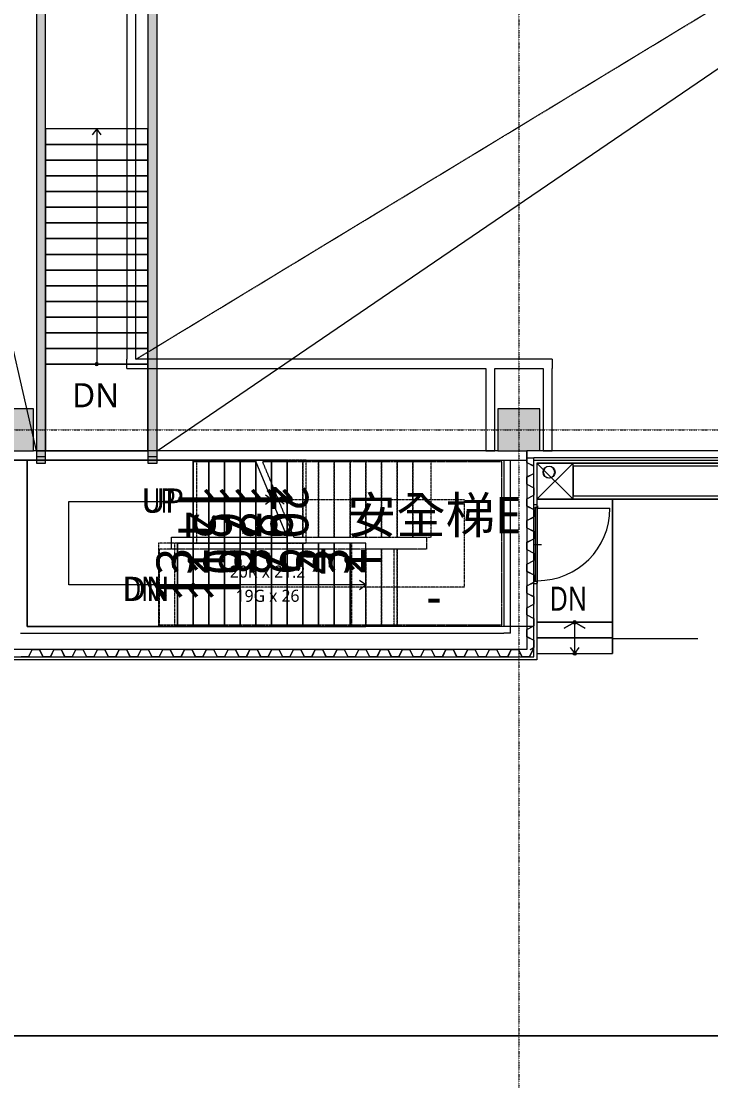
# Model space of a CAD drawing. Extents: x -76427 to 292734, y -42117 to 131250.
# Drawn here: x 176548 to 187982, y -10791 to 6775 of the extents above; entities that cross this region are included whole.
import ezdxf
from ezdxf.enums import TextEntityAlignment as Align

# ---------------------------------------------------------------- set-up
doc = ezdxf.new("R2010")
doc.units = 0
doc.header["$LTSCALE"] = 10
for name, pattern in [('H12PL1$0$CENTERK4', [0.3582, 0.3333, -0.0083, 0.0083, -0.0083]), ('H12PL1$0$HIDDEN', [0.4, 0.3, -0.1]), ('H12PL1$0$JJP_三點線', [0.9, 0.3, -0.15, 0, -0.15, 0, -0.15, 0, -0.15]), ('H12PL1$0$JJP_虛線(退縮線、投影線、地下室範圍、非屬本工程、圖面分區)', [0.45, 0.3, -0.15]), ('H12PL1$0$虛線', [0.846667, 0.423333, -0.423333]), ('XFM7P10ICA$0$H12PL1$0$JJP_三點線', [0.9, 0.3, -0.15, 0, -0.15, 0, -0.15, 0, -0.15]), ('XFM7P10ICA$0$H12PL1$0$JJP_虛線(退縮線、投影線、地下室範圍、非屬本工程、圖面分區)', [0.45, 0.3, -0.15])]:
    doc.linetypes.add(name, pattern=pattern)
for name, color, linetype in [('H12PL1$0$A-OBJE-2D', 252, 'Continuous'), ('H12PL1$0$A-OBJE-MEP', 252, 'Continuous'), ('H12PL1$0$A-STRS', 252, 'Continuous'), ('H12PL1$0$A-TEXT', 252, 'Continuous'), ('H12PL1$0$A-WALL-EX', 252, 'Continuous'), ('H12PL1$0$A-WALL-IN', 252, 'Continuous'), ('H12PL1$0$A-ZONE', 252, 'Continuous'), ('H12PL1$0$L10_14_DRAN', 252, 'Continuous'), ('H12PL1$0$L10_14_KABE1', 252, 'Continuous'), ('H12PL1$0$L10_14_KAIDAN', 252, 'Continuous'), ('H12PL1$0$L10_14_SIAGE1', 252, 'Continuous'), ('H12PL1$0$L10_14_SIKICHI', 252, 'Continuous'), ('H12PL1$0$L10_14_SITE', 252, 'Continuous'), ('H12PL1$0$L10_14_SUGATA3', 252, 'Continuous'), ('H12PL1$0$L10_14_TATEGU1', 252, 'Continuous'), ('H12PL1$0$L10_14_TATEGU3', 252, 'Continuous'), ('H12PL1$0$S-COL', 252, 'Continuous'), ('H12PL1$0$S-GRID', 252, 'Continuous'), ('H12PL1$0$S-SLAB-SHOW', 252, 'Continuous'), ('XFM7P10ICA$0$H12PL1$0$A-OBJE-2D', 252, 'Continuous'), ('XFM7P10ICA$0$H12PL1$0$A-OBJE-MEP', 252, 'Continuous'), ('XFM7P10ICA$0$H12PL1$0$A-STRS', 252, 'Continuous'), ('XFM7P10ICA$0$H12PL1$0$A-WALL-EX', 252, 'Continuous'), ('XFM7P10ICA$0$H12PL1$0$A-WALL-IN', 252, 'Continuous'), ('XFM7P10ICA$0$H12PL1$0$Hattch', 252, 'Continuous'), ('XFM7P10ICA$0$H12PL1$0$L-ROAD', 252, 'Continuous'), ('XFM7P10ICA$0$H12PL1$0$S-COL', 252, 'Continuous'), ('XFM7P10ICA$0$H12PL1$0$S-GRID', 252, 'Continuous'), ('XFM7P10ICA$0$H12PL1$0$S-SLAB-SHOW', 252, 'Continuous'), ('XFM7P10ICA$0$H12PL1$0$S-WALL', 252, 'Continuous')]:
    doc.layers.add(name, color=color, linetype=linetype)
doc.styles.add('H12PL1$0$Standard', font='', dxfattribs={"width": 0.8})
doc.styles.add('XFM7P10ICA$0$H12PL1$0$Standard', font='isocp.shx', dxfattribs={"bigfont": 'chineset.shx'})
doc.styles.get('H12PL1$0$Standard').set_extended_font_data('Microsoft JhengHei')

# ---------------------------------------------------------------- blocks, each defined once
blk = doc.blocks.new('XFM7P10ICA$0$H12PL1')
at = {"layer": 'XFM7P10ICA$0$H12PL1$0$Hattch', "linetype": 'Continuous', "lineweight": 0}
for points in [[(176800, 15400), (176800, -440), (176950, -440), (176950, 15400)], [(178650, 15400), (178650, -440), (178800, -440), (178800, 15400)], [(176050, 350), (176050, -350), (176150, -350), (176270, -350), (176750, -350), (176750, 350)], [(184450, -350), (184930, -350), (185050, -350), (185150, -350), (185150, 350), (184450, 350)], [(176800, -550), (176950, -550), (176950, -330), (176800, -330)], [(178650, -550), (178800, -550), (178800, -330), (178650, -330)]]:
    blk.add_hatch(color=256, dxfattribs=at).paths.add_polyline_path(points)
at = {"layer": 'XFM7P10ICA$0$H12PL1$0$A-OBJE-2D', "lineweight": 0}
for p, q in [((176800, -350), (173200, 15400)), ((178800, -350), (201900, 15400))]:
    blk.add_line(p, q, dxfattribs=at)
at = {"layer": 'XFM7P10ICA$0$H12PL1$0$A-OBJE-MEP', "lineweight": 0, "flags": 128}
blk.add_lwpolyline([(185395, -700, 1), (185205, -700, 1)], format="xyb", close=True, dxfattribs=at)
at = {"layer": 'XFM7P10ICA$0$H12PL1$0$A-OBJE-MEP', "lineweight": 0}
blk.add_circle((185300, -700), 100, dxfattribs=at)
at = {"layer": 'XFM7P10ICA$0$H12PL1$0$A-STRS', "lineweight": 0}
for p, q in [((178650, 4990), (176950, 4990)), ((176950, 4990), (176950, 4730)), ((177800, 4990), (177725, 4890)), ((177800, 4990), (177800, 4730)), ((177875, 4890), (177800, 4990)), ((178650, 4730), (178650, 4990)), ((176950, 4730), (178650, 4730)), ((178650, 4730), (176950, 4730)), ((176950, 4730), (176950, 4470)), ((177800, 4730), (177800, 1350)), ((178650, 4470), (178650, 4730)), ((176950, 4470), (178650, 4470)), ((178650, 4470), (176950, 4470)), ((176950, 4470), (176950, 4210)), ((178650, 4210), (178650, 4470)), ((176950, 4210), (178650, 4210)), ((178650, 4210), (176950, 4210)), ((176950, 4210), (176950, 3950)), ((178650, 3950), (178650, 4210)), ((176950, 3950), (178650, 3950)), ((178650, 3950), (176950, 3950)), ((176950, 3950), (176950, 3690)), ((178650, 3690), (178650, 3950)), ((176950, 3690), (178650, 3690)), ((178650, 3690), (176950, 3690)), ((176950, 3690), (176950, 3430)), ((178650, 3430), (178650, 3690)), ((176950, 3430), (178650, 3430)), ((178650, 3430), (176950, 3430)), ((176950, 3430), (176950, 3170)), ((178650, 3170), (178650, 3430)), ((176950, 3170), (178650, 3170)), ((178650, 3170), (176950, 3170)), ((176950, 3170), (176950, 2910)), ((178650, 2910), (178650, 3170)), ((176950, 2910), (178650, 2910)), ((178650, 2910), (176950, 2910)), ((176950, 2910), (176950, 2650)), ((178650, 2650), (178650, 2910)), ((176950, 2650), (178650, 2650)), ((178650, 2650), (176950, 2650)), ((176950, 2650), (176950, 2390)), ((178650, 2390), (178650, 2650)), ((176950, 2390), (178650, 2390)), ((178650, 2390), (176950, 2390)), ((176950, 2390), (176950, 2130)), ((178650, 2130), (178650, 2390)), ((176950, 2130), (178650, 2130)), ((178650, 2130), (176950, 2130)), ((176950, 2130), (176950, 1870)), ((178650, 1870), (178650, 2130)), ((176950, 1870), (178650, 1870)), ((178650, 1870), (176950, 1870)), ((176950, 1870), (176950, 1610)), ((178650, 1610), (178650, 1870)), ((176950, 1610), (178650, 1610)), ((178650, 1610), (176950, 1610)), ((176950, 1610), (176950, 1350)), ((178650, 1350), (178650, 1610)), ((176950, 1350), (178650, 1350)), ((178650, 1350), (176950, 1350)), ((176950, 1350), (176950, 1090)), ((177800, 1350), (177800, 1090)), ((178650, 1090), (178650, 1350)), ((176950, 1090), (178650, 1090)), ((179400, -500), (176650, -500)), ((176650, -500), (176650, -3260)), ((179400, -500), (176650, -500)), ((176650, -500), (176650, -3260)), ((180960, -500), (179400, -500)), ((179400, -1880), (179400, -500)), ((179660, -500), (179400, -500)), ((179400, -500), (179400, -1880)), ((179660, -1880), (179660, -500)), ((179660, -500), (179660, -1880)), ((179920, -500), (179660, -500)), ((179920, -1880), (179920, -500)), ((179920, -500), (179920, -1880)), ((180180, -500), (179920, -500)), ((180180, -1880), (180180, -500)), ((180180, -500), (180180, -1880)), ((180440, -500), (180180, -500)), ((180440, -1880), (180440, -500)), ((180440, -500), (180440, -1880)), ((180700, -500), (180440, -500)), ((180700, -1880), (180700, -500)), ((180700, -500), (180700, -1880)), ((180960, -500), (180700, -500)), ((180960, -500), (180960, -1880)), ((180960, -1880), (180960, -500)), ((177340, -2570), (177340, -1190)), ((177340, -1190), (179400, -1190)), ((179400, -1190), (180700, -1190)), ((180700, -1190), (180960, -1190)), ((182260, -1880), (179140, -1880)), ((179140, -1880), (179400, -1880)), ((179140, -3260), (179140, -1880)), ((179400, -1880), (179140, -1880)), ((179140, -1880), (179140, -3260)), ((179140, -3260), (179140, -1880)), ((179140, -1880), (179400, -1880)), ((179400, -1880), (180960, -1880)), ((179660, -1880), (179400, -1880)), ((179400, -1880), (179400, -3260)), ((179400, -3260), (179400, -1880)), ((179400, -1880), (179660, -1880)), ((179920, -1880), (179660, -1880)), ((179660, -1880), (179660, -3260)), ((179660, -3260), (179660, -1880)), ((179660, -1880), (179920, -1880)), ((180180, -1880), (179920, -1880)), ((179920, -1880), (179920, -3260)), ((179920, -3260), (179920, -1880)), ((179920, -1880), (180180, -1880)), ((180440, -1880), (180180, -1880)), ((180180, -1880), (180180, -3260)), ((180180, -3260), (180180, -1880)), ((180180, -1880), (180440, -1880)), ((180700, -1880), (180440, -1880)), ((180440, -1880), (180440, -3260)), ((180440, -3260), (180440, -1880)), ((180440, -1880), (180700, -1880)), ((180960, -1880), (180700, -1880)), ((180700, -1880), (180700, -3260)), ((180700, -3260), (180700, -1880)), ((180700, -1880), (180960, -1880)), ((181220, -1880), (180960, -1880)), ((180960, -1880), (180960, -3260)), ((180960, -3260), (180960, -1880)), ((181480, -1880), (181220, -1880)), ((181220, -1880), (181220, -3260)), ((181220, -3260), (181220, -1880)), ((181740, -1880), (181480, -1880)), ((181480, -1880), (181480, -3260)), ((181480, -3260), (181480, -1880)), ((182000, -1880), (181740, -1880)), ((181740, -1880), (181740, -3260)), ((181740, -3260), (181740, -1880)), ((182260, -1880), (182000, -1880)), ((182000, -1880), (182000, -3260)), ((182000, -3260), (182000, -1880)), ((182260, -3260), (182260, -1880)), ((182260, -3260), (182260, -1880)), ((179140, -2570), (177340, -2570)), ((182000, -2570), (179140, -2570)), ((182260, -2570), (182000, -2570)), ((182260, -2570), (182160, -2495)), ((182160, -2645), (182260, -2570)), ((176650, -3260), (178826.69, -3260)), ((176650, -3260), (179140, -3260)), ((178826.69, -3260), (179140, -3260)), ((179140, -3260), (182260, -3260)), ((179140, -3260), (179400, -3260)), ((179400, -3260), (179660, -3260)), ((179660, -3260), (179920, -3260)), ((179920, -3260), (180180, -3260)), ((180180, -3260), (180440, -3260)), ((180440, -3260), (180700, -3260)), ((180700, -3260), (180960, -3260)), ((180960, -3260), (181220, -3260)), ((181220, -3260), (181480, -3260)), ((181480, -3260), (181740, -3260)), ((181740, -3260), (182000, -3260)), ((182000, -3260), (182260, -3260))]:
    blk.add_line(p, q, dxfattribs=at)
at = {"layer": 'XFM7P10ICA$0$H12PL1$0$A-STRS', "linetype": 'XFM7P10ICA$0$H12PL1$0$JJP_虛線(退縮線、投影線、地下室範圍、非屬本工程、圖面分區)', "lineweight": 0}
for p, q in [((179453.31, -500), (179453.31, -1880)), ((181273.31, -500), (180960, -500)), ((181273.31, -1880), (181273.31, -500)), ((179140, -1880), (178826.69, -1880)), ((178826.69, -1880), (178826.69, -3260)), ((180960, -1880), (181273.31, -1880)), ((182022.32, -1880), (182022.32, -3260))]:
    blk.add_line(p, q, dxfattribs=at)
at = {"layer": 'XFM7P10ICA$0$H12PL1$0$A-STRS', "lineweight": 0, "flags": 128}
for points in [[(177825, 1090, 1), (177775, 1090, 1)], [(180960, -1165, 1), (180960, -1215, 1)]]:
    blk.add_lwpolyline(points, format="xyb", close=True, dxfattribs=at)
at = {"layer": 'XFM7P10ICA$0$H12PL1$0$A-WALL-EX', "lineweight": 0}
for p, q in [((185050, -350), (184930, -350)), ((184930, -350), (184930, -465)), ((185050, -350), (184930, -350)), ((184930, -465), (185050, -465)), ((184930, -465), (185050, -465)), ((243100, -465), (185050, -465))]:
    blk.add_line(p, q, dxfattribs=at)
at = {"layer": 'XFM7P10ICA$0$H12PL1$0$A-WALL-EX', "lineweight": 0, "flags": 128}
for points in [[(184930, -350), (184930, -3640)], [(185050, -350), (184930, -350)], [(243100, -350), (185050, -350)], [(185050, -500), (185050, -465)], [(185050, -3640), (185050, -465)], [(185050, -500), (243100, -500)], [(184930, -3640), (176270, -3640)], [(185050, -3760), (185050, -3640)], [(176150, -3760), (185050, -3760)]]:
    blk.add_lwpolyline(points, dxfattribs=at)
at = {"layer": 'XFM7P10ICA$0$H12PL1$0$A-WALL-IN', "lineweight": 0, "flags": 128}
for points in [[(176950, -440), (176950, 15550)], [(178650, 15550), (178650, -440)], [(176800, 15400), (176800, -440)], [(178800, -440), (178800, 15400)], [(176800, -350), (176750, -350)], [(178650, -350), (176950, -350)], [(184450, -350), (178800, -350)], [(184930, -500), (184930, -350)], [(176270, -500), (184930, -500)], [(176800, -440), (176950, -440)], [(178650, -440), (178800, -440)]]:
    blk.add_lwpolyline(points, dxfattribs=at)
at = {"layer": 'XFM7P10ICA$0$H12PL1$0$Hattch', "lineweight": 0}
for p, q in [((184931.68, -539.16), (184931.68, -465)), ((184930, -540.2), (185048.32, -599.36)), ((184931.68, -539.16), (185050, -598.32)), ((185048.32, -721.04), (185048.32, -599.36)), ((184930, -781.24), (185048.32, -722.08)), ((184930, -901.24), (184930, -781.24)), ((184931.68, -782.27), (185050, -723.11)), ((184931.68, -900.2), (184931.68, -782.27)), ((184930, -901.24), (185048.32, -960.4)), ((184931.68, -900.2), (185050, -959.36)), ((185048.32, -1082.08), (185048.32, -960.4)), ((185050, -959.36), (185050, -1083.11)), ((184930, -1142.27), (185048.32, -1083.11)), ((184930, -1262.27), (184930, -1142.27)), ((184931.68, -1143.31), (185050, -1084.15)), ((184931.68, -1261.24), (184931.68, -1143.31)), ((184930, -1262.27), (185048.32, -1321.43)), ((184931.68, -1261.24), (185050, -1320.4)), ((185048.32, -1443.11), (185048.32, -1321.43)), ((185050, -1320.4), (185050, -1444.15)), ((184930, -1503.31), (185048.32, -1444.15)), ((184930, -1623.31), (184930, -1503.31)), ((184931.68, -1504.35), (185050, -1445.19)), ((184931.68, -1622.27), (184931.68, -1504.35)), ((184930, -1623.31), (185048.32, -1682.47)), ((184931.68, -1622.27), (185050, -1681.43)), ((185048.32, -1804.15), (185048.32, -1682.47)), ((185050, -1681.43), (185050, -1805.19)), ((184930, -1864.35), (185048.32, -1805.19)), ((184930, -1984.35), (184930, -1864.35)), ((184931.68, -1865.39), (185050, -1806.23)), ((184931.68, -1983.31), (184931.68, -1865.39)), ((184930, -1984.35), (185048.32, -2043.51)), ((184931.68, -1983.31), (185050, -2042.47)), ((185048.32, -2165.19), (185048.32, -2043.51)), ((185050, -2042.47), (185050, -2166.23)), ((184930, -2225.39), (185048.32, -2166.23)), ((184930, -2345.39), (184930, -2225.39)), ((184931.68, -2226.43), (185050, -2167.27)), ((184931.68, -2344.35), (184931.68, -2226.43)), ((184930, -2345.39), (185048.32, -2404.55)), ((184931.68, -2344.35), (185050, -2403.51)), ((185048.32, -2526.23), (185048.32, -2404.55)), ((185050, -2403.51), (185050, -2527.27)), ((184930, -2586.43), (185048.32, -2527.27)), ((184930, -2706.43), (184930, -2586.43)), ((184931.68, -2587.47), (185050, -2528.31)), ((184931.68, -2705.39), (184931.68, -2587.47)), ((184930, -2706.43), (185048.32, -2765.59)), ((184931.68, -2705.39), (185050, -2764.55)), ((185048.32, -2887.27), (185048.32, -2765.59)), ((185050, -2764.55), (185050, -2888.31)), ((184930, -2947.47), (185048.32, -2888.31)), ((184930, -3067.47), (184930, -2947.47)), ((184931.68, -2948.5), (185050, -2889.34)), ((184931.68, -3066.43), (184931.68, -2948.5)), ((184930, -3067.47), (185048.32, -3126.63)), ((184931.68, -3066.43), (185050, -3125.59)), ((185048.32, -3248.31), (185048.32, -3126.63)), ((185050, -3125.59), (185050, -3249.34)), ((184930, -3308.5), (185048.32, -3249.34)), ((184930, -3428.5), (184930, -3308.5)), ((184931.68, -3309.54), (185050, -3250.38)), ((184931.68, -3427.47), (184931.68, -3309.54)), ((184930, -3428.5), (185048.32, -3487.66)), ((184931.68, -3427.47), (185050, -3486.63)), ((185048.32, -3609.34), (185048.32, -3487.66)), ((185050, -3486.63), (185050, -3610.38)), ((176729.61, -3640), (176670.45, -3758.32)), ((176730.64, -3641.68), (176671.48, -3760)), ((176729.61, -3640), (176849.61, -3640)), ((176730.64, -3641.68), (176848.57, -3641.68)), ((176848.57, -3641.68), (176907.73, -3760)), ((176849.61, -3640), (176908.77, -3758.32)), ((177090.64, -3640), (177031.48, -3758.32)), ((177091.68, -3641.68), (177032.52, -3760)), ((177090.64, -3640), (177210.64, -3640)), ((177091.68, -3641.68), (177209.61, -3641.68)), ((177209.61, -3641.68), (177268.77, -3760)), ((177210.64, -3640), (177269.8, -3758.32)), ((177451.68, -3640), (177392.52, -3758.32)), ((177452.72, -3641.68), (177393.56, -3760)), ((177451.68, -3640), (177571.68, -3640)), ((177452.72, -3641.68), (177570.64, -3641.68)), ((177570.64, -3641.68), (177629.8, -3760)), ((177571.68, -3640), (177630.84, -3758.32)), ((177812.72, -3640), (177753.56, -3758.32)), ((177813.76, -3641.68), (177754.6, -3760)), ((177812.72, -3640), (177932.72, -3640)), ((177813.76, -3641.68), (177931.68, -3641.68)), ((177931.68, -3641.68), (177990.84, -3760)), ((177932.72, -3640), (177991.88, -3758.32)), ((178173.76, -3640), (178114.6, -3758.32)), ((178174.8, -3641.68), (178115.64, -3760)), ((178173.76, -3640), (178293.76, -3640)), ((178174.8, -3641.68), (178292.72, -3641.68)), ((178292.72, -3641.68), (178351.88, -3760)), ((178293.76, -3640), (178352.92, -3758.32)), ((178534.8, -3640), (178475.64, -3758.32)), ((178535.84, -3641.68), (178476.68, -3760)), ((178534.8, -3640), (178654.8, -3640)), ((178535.84, -3641.68), (178653.76, -3641.68)), ((178653.76, -3641.68), (178712.92, -3760)), ((178654.8, -3640), (178713.96, -3758.32)), ((178895.84, -3640), (178836.68, -3758.32)), ((178896.87, -3641.68), (178837.71, -3760)), ((178895.84, -3640), (179015.84, -3640)), ((178896.87, -3641.68), (179014.8, -3641.68)), ((179014.8, -3641.68), (179073.96, -3760)), ((179015.84, -3640), (179075, -3758.32)), ((179256.87, -3640), (179197.71, -3758.32)), ((179257.91, -3641.68), (179198.75, -3760)), ((179256.87, -3640), (179376.87, -3640)), ((179257.91, -3641.68), (179375.84, -3641.68)), ((179375.84, -3641.68), (179435, -3760)), ((179376.87, -3640), (179436.03, -3758.32)), ((179617.91, -3640), (179558.75, -3758.32)), ((179618.95, -3641.68), (179559.79, -3760)), ((179617.91, -3640), (179737.91, -3640)), ((179618.95, -3641.68), (179736.87, -3641.68)), ((179736.87, -3641.68), (179796.03, -3760)), ((179737.91, -3640), (179797.07, -3758.32)), ((179978.95, -3640), (179919.79, -3758.32)), ((179979.99, -3641.68), (179920.83, -3760)), ((179978.95, -3640), (180098.95, -3640)), ((179979.99, -3641.68), (180097.91, -3641.68)), ((180097.91, -3641.68), (180157.07, -3760)), ((180098.95, -3640), (180158.11, -3758.32)), ((180339.99, -3640), (180280.83, -3758.32)), ((180341.03, -3641.68), (180281.87, -3760)), ((180339.99, -3640), (180459.99, -3640)), ((180341.03, -3641.68), (180458.95, -3641.68)), ((180458.95, -3641.68), (180518.11, -3760)), ((180459.99, -3640), (180519.15, -3758.32)), ((180701.03, -3640), (180641.87, -3758.32)), ((180702.07, -3641.68), (180642.91, -3760)), ((180701.03, -3640), (180821.03, -3640)), ((180702.07, -3641.68), (180819.99, -3641.68)), ((180819.99, -3641.68), (180879.15, -3760)), ((180821.03, -3640), (180880.19, -3758.32)), ((181062.07, -3640), (181002.91, -3758.32)), ((181063.1, -3641.68), (181003.94, -3760)), ((181062.07, -3640), (181182.07, -3640)), ((181063.1, -3641.68), (181181.03, -3641.68)), ((181181.03, -3641.68), (181240.19, -3760)), ((181182.07, -3640), (181241.23, -3758.32)), ((181423.1, -3640), (181363.94, -3758.32)), ((181424.14, -3641.68), (181364.98, -3760)), ((181423.1, -3640), (181543.1, -3640)), ((181424.14, -3641.68), (181542.07, -3641.68)), ((181542.07, -3641.68), (181601.23, -3760)), ((181543.1, -3640), (181602.26, -3758.32)), ((181784.14, -3640), (181724.98, -3758.32)), ((181785.18, -3641.68), (181726.02, -3760)), ((181784.14, -3640), (181904.14, -3640)), ((181785.18, -3641.68), (181903.1, -3641.68)), ((181903.1, -3641.68), (181962.26, -3760)), ((181904.14, -3640), (181963.3, -3758.32)), ((182145.18, -3640), (182086.02, -3758.32)), ((182146.22, -3641.68), (182087.06, -3760)), ((182145.18, -3640), (182265.18, -3640)), ((182146.22, -3641.68), (182264.14, -3641.68)), ((182264.14, -3641.68), (182323.3, -3760)), ((182265.18, -3640), (182324.34, -3758.32)), ((182506.22, -3640), (182447.06, -3758.32)), ((182507.26, -3641.68), (182448.1, -3760)), ((182506.22, -3640), (182626.22, -3640)), ((182507.26, -3641.68), (182625.18, -3641.68)), ((182625.18, -3641.68), (182684.34, -3760)), ((182626.22, -3640), (182685.38, -3758.32)), ((182867.26, -3640), (182808.1, -3758.32)), ((182868.29, -3641.68), (182809.13, -3760)), ((182867.26, -3640), (182987.26, -3640)), ((182868.29, -3641.68), (182986.22, -3641.68)), ((182986.22, -3641.68), (183045.38, -3760)), ((182987.26, -3640), (183046.42, -3758.32)), ((183228.29, -3640), (183169.13, -3758.32)), ((183229.33, -3641.68), (183170.17, -3760)), ((183228.29, -3640), (183348.29, -3640)), ((183229.33, -3641.68), (183347.26, -3641.68)), ((183347.26, -3641.68), (183406.42, -3760)), ((183348.29, -3640), (183407.45, -3758.32)), ((183589.33, -3640), (183530.17, -3758.32)), ((183590.37, -3641.68), (183531.21, -3760)), ((183589.33, -3640), (183709.33, -3640)), ((183590.37, -3641.68), (183708.29, -3641.68)), ((183708.29, -3641.68), (183767.45, -3760)), ((183709.33, -3640), (183768.49, -3758.32)), ((183950.37, -3640), (183891.21, -3758.32)), ((183951.41, -3641.68), (183892.25, -3760)), ((183950.37, -3640), (184070.37, -3640)), ((183951.41, -3641.68), (184069.33, -3641.68)), ((184069.33, -3641.68), (184128.49, -3760)), ((184070.37, -3640), (184129.53, -3758.32)), ((184311.41, -3640), (184252.25, -3758.32)), ((184312.45, -3641.68), (184253.29, -3760)), ((184311.41, -3640), (184431.41, -3640)), ((184312.45, -3641.68), (184430.37, -3641.68)), ((184430.37, -3641.68), (184489.53, -3760)), ((184431.41, -3640), (184490.57, -3758.32)), ((184672.45, -3640), (184613.29, -3758.32)), ((184673.49, -3641.68), (184614.33, -3760)), ((184672.45, -3640), (184792.45, -3640)), ((184673.49, -3641.68), (184791.41, -3641.68)), ((184791.41, -3641.68), (184850.57, -3760)), ((184792.45, -3640), (184851.61, -3758.32)), ((184989.09, -3640), (185048.32, -3610.38)), ((184992.84, -3640), (185050, -3611.42)), ((185033.49, -3640), (184998.99, -3708.99)), ((185034.52, -3641.68), (185000.24, -3710.24)), ((185034.52, -3641.68), (185050, -3641.68)), ((176671.48, -3760), (176547.73, -3760)), ((176548.77, -3758.32), (176670.45, -3758.32)), ((177032.52, -3760), (176908.77, -3760)), ((176909.8, -3758.32), (177031.48, -3758.32)), ((177393.56, -3760), (177269.8, -3760)), ((177270.84, -3758.32), (177392.52, -3758.32)), ((177754.6, -3760), (177630.84, -3760)), ((177631.88, -3758.32), (177753.56, -3758.32)), ((178115.64, -3760), (177991.88, -3760)), ((177992.92, -3758.32), (178114.6, -3758.32)), ((178476.68, -3760), (178352.92, -3760)), ((178353.96, -3758.32), (178475.64, -3758.32)), ((178837.71, -3760), (178713.96, -3760)), ((178715, -3758.32), (178836.68, -3758.32)), ((179198.75, -3760), (179075, -3760)), ((179076.03, -3758.32), (179197.71, -3758.32)), ((179559.79, -3760), (179436.03, -3760)), ((179437.07, -3758.32), (179558.75, -3758.32)), ((179920.83, -3760), (179797.07, -3760)), ((179798.11, -3758.32), (179919.79, -3758.32)), ((180281.87, -3760), (180158.11, -3760)), ((180159.15, -3758.32), (180280.83, -3758.32)), ((180642.91, -3760), (180519.15, -3760)), ((180520.19, -3758.32), (180641.87, -3758.32)), ((181003.94, -3760), (180880.19, -3760)), ((180881.23, -3758.32), (181002.91, -3758.32)), ((181364.98, -3760), (181241.23, -3760)), ((181242.26, -3758.32), (181363.94, -3758.32)), ((181726.02, -3760), (181602.26, -3760)), ((181603.3, -3758.32), (181724.98, -3758.32)), ((182087.06, -3760), (181963.3, -3760)), ((181964.34, -3758.32), (182086.02, -3758.32)), ((182448.1, -3760), (182324.34, -3760)), ((182325.38, -3758.32), (182447.06, -3758.32)), ((182809.13, -3760), (182685.38, -3760)), ((182686.42, -3758.32), (182808.1, -3758.32)), ((183170.17, -3760), (183046.42, -3760)), ((183047.45, -3758.32), (183169.13, -3758.32)), ((183531.21, -3760), (183407.45, -3760)), ((183408.49, -3758.32), (183530.17, -3758.32)), ((183892.25, -3760), (183768.49, -3760)), ((183769.53, -3758.32), (183891.21, -3758.32)), ((184253.29, -3760), (184129.53, -3760)), ((184130.57, -3758.32), (184252.25, -3758.32)), ((184614.33, -3760), (184490.57, -3760)), ((184491.61, -3758.32), (184613.29, -3758.32)), ((184852.65, -3758.32), (184930, -3758.32)), ((184930, -3758.32), (184974.33, -3758.32)), ((184998.99, -3708.99), (184974.33, -3758.32)), ((185000.24, -3710.24), (184975.36, -3760))]:
    blk.add_line(p, q, dxfattribs=at)
at = {"layer": 'XFM7P10ICA$0$H12PL1$0$L-ROAD', "lineweight": 0, "flags": 128}
blk.add_lwpolyline([(-15800, -9999.44), (244200.03, -10064.78), (244200.39, -552.88), (185100, -552.88), (185100, -3810), (176100, -3810), (176100, -552.88), (151750, -552.88), (151750, -3900), (151150, -3900), (151150, -2700), (127250, -2700)], dxfattribs=at)
at = {"layer": 'XFM7P10ICA$0$H12PL1$0$S-COL', "lineweight": 0, "flags": 128}
for points in [[(176270, -350), (176750, -350), (176750, 350), (176050, 350), (176050, -350)], [(185150, -350), (185150, 350), (184450, 350), (184450, -350), (184930, -350)]]:
    blk.add_lwpolyline(points, dxfattribs=at)
at = {"layer": 'XFM7P10ICA$0$H12PL1$0$S-GRID', "linetype": 'XFM7P10ICA$0$H12PL1$0$JJP_三點線', "lineweight": 0}
for p, q in [((184800, 128250), (184800, -28000)), ((-29000, 0), (289600, 0))]:
    blk.add_line(p, q, dxfattribs=at)
at = {"layer": 'XFM7P10ICA$0$H12PL1$0$S-SLAB-SHOW', "lineweight": 0, "flags": 128}
blk.add_lwpolyline([(176950, -350), (178650, -350), (178650, 1090), (176950, 1090)], close=True, dxfattribs=at)
at = {"layer": 'XFM7P10ICA$0$H12PL1$0$S-WALL', "lineweight": 0}
for p, q in [((176800, -330), (176800, -550)), ((176950, -550), (176950, -330)), ((178650, -330), (178650, -550)), ((178800, -550), (178800, -330)), ((176800, -550), (176950, -550)), ((178650, -550), (178800, -550))]:
    blk.add_line(p, q, dxfattribs=at)
at = {"layer": 'XFM7P10ICA$0$H12PL1$0$A-OBJE-2D', "linetype": 'Continuous', "lineweight": 0, "char_height": 400, "attachment_point": 4, "style": 'XFM7P10ICA$0$H12PL1$0$Standard'}
for s, insert in [('\\A1;{\\fMicrosoft JhengHei|b0|i0|c136|p34;DN}', (177395.24, 573.78)), ('\\A1;{\\fMicrosoft JhengHei|b0|i0|c136|p34;UP}', (178552.32, -1174.51)), ('\\A1;{\\fMicrosoft JhengHei|b0|i0|c136|p34;DN}', (178235.24, -2636.22))]:
    blk.add_mtext(s, dxfattribs=dict(at, insert=insert))
at = {"layer": 'XFM7P10ICA$0$H12PL1$0$A-STRS', "lineweight": 0, "char_height": 600, "attachment_point": 4, "style": 'XFM7P10ICA$0$H12PL1$0$Standard'}
for s, insert, rotation in [('\\A1;{\\fMicrosoft JhengHei|b0|i0|c136|p34;14}', (179451.69, -908.08), 270), ('\\A1;{\\fMicrosoft JhengHei|b0|i0|c136|p34;15}', (179706.75, -908.08), 270), ('\\A1;{\\fMicrosoft JhengHei|b0|i0|c136|p34;16}', (179966.75, -908.08), 270), ('\\A1;{\\fMicrosoft JhengHei|b0|i0|c136|p34;17}', (180231.69, -908.08), 270), ('\\A1;{\\fMicrosoft JhengHei|b0|i0|c136|p34;18}', (180486.75, -908.08), 270), ('\\A1;{\\fMicrosoft JhengHei|b0|i0|c136|p34;19}', (180746.75, -908.08), 270), ('\\A1;{\\fMicrosoft JhengHei|b0|i0|c136|p34;20}', (181005.73, -908.08), 270), ('\\A1;{\\fMicrosoft JhengHei|b0|i0|c136|p34;13}', (179093.25, -2851.92), 90), ('\\A1;{\\fMicrosoft JhengHei|b0|i0|c136|p34;12}', (179348.31, -2851.92), 90), ('\\A1;{\\fMicrosoft JhengHei|b0|i0|c136|p34;10}', (179873.25, -2851.92), 90), ('\\A1;{\\fMicrosoft JhengHei|b0|i0|c136|p34;9}', (180134.27, -2400.46), 90), ('\\A1;{\\fMicrosoft JhengHei|b0|i0|c136|p34;8}', (180394.27, -2400.46), 90), ('\\A1;{\\fMicrosoft JhengHei|b0|i0|c136|p34;7}', (180649.32, -2400.46), 90), ('\\A1;{\\fMicrosoft JhengHei|b0|i0|c136|p34;6}', (180914.27, -2400.46), 90), ('\\A1;{\\fMicrosoft JhengHei|b0|i0|c136|p34;5}', (181174.27, -2400.46), 90), ('\\A1;{\\fMicrosoft JhengHei|b0|i0|c136|p34;4}', (181429.32, -2400.46), 90), ('\\A1;{\\fMicrosoft JhengHei|b0|i0|c136|p34;3}', (181694.27, -2400.46), 90), ('\\A1;{\\fMicrosoft JhengHei|b0|i0|c136|p34;2}', (181949.32, -2400.46), 90), ('\\A1;{\\fMicrosoft JhengHei|b0|i0|c136|p34;11}', (179608.31, -2851.92), 90), ('\\A1;{\\fMicrosoft JhengHei|b0|i0|c136|p34;1}', (182208.31, -2400.46), 90)]:
    blk.add_mtext(s, dxfattribs=dict(at, insert=insert, rotation=rotation))
at = {"layer": 'XFM7P10ICA$0$H12PL1$0$A-STRS', "lineweight": 0, "char_height": 200, "style": 'XFM7P10ICA$0$H12PL1$0$Standard'}
for s, insert, attachment_point in [('\\A1;\\pt0,120;{\\fMicrosoft JhengHei|b0|i0|c136|p34;20R x 21.2\\H0.66x;\\S^  ;\\S^  ;\\S^  ;}', (180700, -2508.43), 8), ('\\A1;\\pt0,120;{\\fMicrosoft JhengHei|b0|i0|c136|p34;19G x 26\\H0.66x;\\S^  ;\\S^  ;\\S^  ;}', (180700, -2650.41), 2)]:
    blk.add_mtext(s, dxfattribs=dict(at, insert=insert, attachment_point=attachment_point))
blk = doc.blocks.new('XFM7P10ICA')
blk.add_blockref('XFM7P10ICA$0$H12PL1', (0, 0))
blk = doc.blocks.new('H12PL1')
at = {"layer": 'H12PL1$0$A-OBJE-2D', "linetype": 'H12PL1$0$HIDDEN', "lineweight": 0}
blk.add_line((178450, 1170), (201900, 15400), dxfattribs=at)
at = {"layer": 'H12PL1$0$A-OBJE-MEP', "lineweight": 0, "flags": 128}
blk.add_lwpolyline([(185395, -700, 1), (185205, -700, 1)], format="xyb", close=True, dxfattribs=at)
at = {"layer": 'H12PL1$0$A-OBJE-MEP', "lineweight": 0}
blk.add_circle((185300, -700), 100, dxfattribs=at)
at = {"layer": 'H12PL1$0$A-STRS', "lineweight": 0}
for p, q in [((179400, -530), (179400, -1780)), ((180440, -530), (179400, -530)), ((179400, -530), (179400, -1780)), ((179660, -530), (179400, -530)), ((179660, -530), (179660, -1780)), ((179660, -1780), (179660, -530)), ((179660, -530), (179660, -1780)), ((179920, -530), (179660, -530)), ((179920, -530), (179920, -1780)), ((179920, -1780), (179920, -530)), ((179920, -530), (179920, -1780)), ((180180, -530), (179920, -530)), ((180180, -530), (180180, -1780)), ((180180, -1780), (180180, -530)), ((180180, -530), (180180, -1780)), ((180440, -530), (180180, -530)), ((180440, -530), (180440, -1780)), ((180440, -1780), (180440, -530)), ((180440, -530), (180440, -1780)), ((180440, -530), (180960, -1780)), ((179400, -1155), (179660, -1155)), ((179660, -1155), (180700, -1155)), ((180700, -1155), (180600, -1080)), ((180600, -1230), (180700, -1155)), ((180700, -1155), (180700, -1780)), ((180700, -1780), (180700, -1155)), ((180700, -1155), (180700, -1780)), ((179400, -1780), (180960, -1780)), ((179400, -1780), (179660, -1780)), ((182260, -1880), (179400, -1880)), ((179400, -3260), (179400, -1880)), ((179660, -1880), (179400, -1880)), ((179400, -1880), (179400, -3260)), ((179660, -1780), (179920, -1780)), ((179660, -3260), (179660, -1880)), ((179920, -1880), (179660, -1880)), ((179660, -1880), (179660, -3260)), ((179660, -3260), (179660, -1880)), ((179920, -1780), (180180, -1780)), ((179920, -3260), (179920, -1880)), ((180180, -1880), (179920, -1880)), ((179920, -1880), (179920, -3260)), ((179920, -3260), (179920, -1880)), ((180180, -1780), (180440, -1780)), ((180180, -3260), (180180, -1880)), ((180440, -1880), (180180, -1880)), ((180180, -1880), (180180, -3260)), ((180180, -3260), (180180, -1880)), ((180440, -1780), (180700, -1780)), ((180440, -3260), (180440, -1880)), ((180700, -1880), (180440, -1880)), ((180440, -1880), (180440, -3260)), ((180440, -3260), (180440, -1880)), ((180700, -1780), (180960, -1780)), ((180700, -3260), (180700, -1880)), ((180960, -1880), (180700, -1880)), ((180700, -1880), (180700, -3260)), ((180700, -3260), (180700, -1880)), ((180960, -3260), (180960, -1880)), ((181220, -1880), (180960, -1880)), ((180960, -1880), (180960, -3260)), ((180960, -3260), (180960, -1880)), ((181220, -3260), (181220, -1880)), ((181480, -1880), (181220, -1880)), ((181220, -1880), (181220, -3260)), ((181220, -3260), (181220, -1880)), ((181480, -3260), (181480, -1880)), ((181740, -1880), (181480, -1880)), ((181480, -1880), (181480, -3260)), ((181480, -3260), (181480, -1880)), ((181740, -3260), (181740, -1880)), ((182000, -1880), (181740, -1880)), ((181740, -1880), (181740, -3260)), ((181740, -3260), (181740, -1880)), ((182000, -3260), (182000, -1880)), ((182260, -1880), (182000, -1880)), ((182000, -1880), (182000, -3260)), ((182000, -3260), (182000, -1880)), ((182260, -3260), (182260, -1880)), ((182260, -3260), (182260, -1880)), ((179660, -2570), (179400, -2570)), ((182000, -2570), (179660, -2570)), ((182260, -2570), (182000, -2570)), ((182260, -2570), (182160, -2495)), ((182160, -2645), (182260, -2570)), ((179400, -3260), (182260, -3260)), ((179400, -3260), (179660, -3260)), ((179660, -3260), (179920, -3260)), ((179920, -3260), (180180, -3260)), ((180180, -3260), (180440, -3260)), ((180440, -3260), (180700, -3260)), ((180700, -3260), (180960, -3260)), ((180960, -3260), (181220, -3260)), ((181220, -3260), (181480, -3260)), ((181480, -3260), (181740, -3260)), ((181740, -3260), (182000, -3260)), ((182000, -3260), (182260, -3260)), ((185100, -3190), (185100, -3710)), ((186350, -3190), (185100, -3190)), ((186350, -3190), (185100, -3190)), ((185100, -3190), (185100, -3450)), ((185725, -3450), (185725, -3190)), ((186350, -3710), (186350, -3190)), ((186350, -3450), (186350, -3190)), ((185100, -3450), (186350, -3450)), ((186350, -3450), (185100, -3450)), ((185100, -3450), (185100, -3710)), ((185100, -3450), (186350, -3450)), ((185725, -3710), (185725, -3450)), ((186350, -3710), (186350, -3450)), ((185650, -3610), (185725, -3710)), ((185725, -3710), (185800, -3610)), ((185100, -3710), (186350, -3710)), ((185100, -3710), (186350, -3710))]:
    blk.add_line(p, q, dxfattribs=at)
at = {"layer": 'H12PL1$0$A-STRS', "linetype": 'H12PL1$0$JJP_虛線(退縮線、投影線、地下室範圍、非屬本工程、圖面分區)', "lineweight": 0}
for p, q in [((179664.35, -1780), (179664.35, -530)), ((180700, -530), (180548.31, -530)), ((180548.31, -530), (181068.31, -1780)), ((180700, -530), (180700, -894.65)), ((180700, -894.65), (180700, -530)), ((180700, -530), (180700, -894.65)), ((180960, -530), (180700, -530)), ((180960, -530), (180960, -1519.64)), ((180960, -1519.64), (180960, -530)), ((180960, -530), (180960, -1519.64)), ((181220, -530), (180960, -530)), ((181220, -530), (181220, -1780)), ((181220, -1780), (181220, -530)), ((181220, -530), (181220, -1780)), ((181480, -530), (181220, -530)), ((181480, -530), (181480, -1780)), ((181480, -1780), (181480, -530)), ((181480, -530), (181480, -1780)), ((181740, -530), (181480, -530)), ((181740, -530), (181740, -1780)), ((181740, -1780), (181740, -530)), ((181740, -530), (181740, -1780)), ((182000, -530), (181740, -530)), ((182000, -530), (182000, -1780)), ((182000, -1780), (182000, -530)), ((182000, -530), (182000, -1780)), ((182260, -530), (182000, -530)), ((182260, -530), (182260, -1780)), ((182260, -1780), (182260, -530)), ((182260, -530), (182260, -1780)), ((182520, -530), (182260, -530)), ((182520, -530), (182520, -1780)), ((182520, -1780), (182520, -530)), ((182520, -530), (182520, -1780)), ((182780, -530), (182520, -530)), ((182780, -530), (182780, -1780)), ((182780, -1780), (182780, -530)), ((182780, -530), (182780, -1780)), ((183040, -530), (182780, -530)), ((183040, -530), (183040, -1780)), ((183040, -530), (183040, -1780)), ((183040, -530), (183040, -1780)), ((183040, -1780), (183040, -530)), ((184520, -530), (183040, -530)), ((183040, -530), (183040, -1780)), ((183346.68, -1780), (183346.68, -530)), ((184520, -3230), (184520, -530)), ((180908.31, -1080), (180808.31, -1155)), ((180808.31, -1155), (183040, -1155)), ((180808.31, -1155), (180908.31, -1230)), ((183040, -1155), (183895, -1155)), ((183895, -1155), (183895, -2605)), ((179400, -1880), (179091.56, -1880)), ((179091.56, -1880), (179091.56, -3260)), ((181068.31, -1780), (181220, -1780)), ((181220, -1780), (181480, -1780)), ((181480, -1780), (181740, -1780)), ((181740, -1780), (182000, -1780)), ((182000, -1780), (182260, -1780)), ((182003.56, -1880), (182003.56, -3260)), ((182260, -1780), (182520, -1780)), ((182520, -1780), (182780, -1780)), ((182780, -1780), (183040, -1780)), ((183040, -1780), (183270, -1780)), ((183270, -1780), (183346.68, -1780)), ((183270, -1780), (183270, -1980)), ((179140, -1980), (178833.32, -1980)), ((178833.32, -1980), (178833.32, -3230)), ((179140, -3230), (179140, -1980)), ((179400, -1980), (179140, -1980)), ((179140, -1980), (179140, -3230)), ((179400, -3230), (179400, -1980)), ((179660, -1980), (179400, -1980)), ((179400, -1980), (179400, -3230)), ((179400, -3230), (179400, -1980)), ((179660, -3230), (179660, -1980)), ((179920, -1980), (179660, -1980)), ((179660, -1980), (179660, -3230)), ((179660, -3230), (179660, -1980)), ((179920, -3230), (179920, -1980)), ((180180, -1980), (179920, -1980)), ((179920, -1980), (179920, -3230)), ((179920, -3230), (179920, -1980)), ((180180, -3230), (180180, -1980)), ((180440, -1980), (180180, -1980)), ((180180, -1980), (180180, -3230)), ((180180, -3230), (180180, -1980)), ((180440, -3230), (180440, -1980)), ((180700, -1980), (180440, -1980)), ((180440, -1980), (180440, -3230)), ((180440, -3230), (180440, -1980)), ((180700, -3230), (180700, -1980)), ((180960, -1980), (180700, -1980)), ((180700, -1980), (180700, -3230)), ((180700, -3230), (180700, -1980)), ((180960, -3230), (180960, -1980)), ((181220, -1980), (180960, -1980)), ((180960, -1980), (180960, -3230)), ((180960, -3230), (180960, -1980)), ((181220, -3230), (181220, -1980)), ((181480, -1980), (181220, -1980)), ((181220, -1980), (181220, -3230)), ((181220, -3230), (181220, -1980)), ((181480, -3230), (181480, -1980)), ((181740, -1980), (181480, -1980)), ((181480, -1980), (181480, -3230)), ((181480, -3230), (181480, -1980)), ((181740, -3230), (181740, -1980)), ((182000, -1980), (181740, -1980)), ((181740, -1980), (181740, -3230)), ((181740, -3230), (181740, -1980)), ((182000, -3230), (182000, -1980)), ((182260, -1980), (182000, -1980)), ((182000, -1980), (182000, -3230)), ((182000, -3230), (182000, -1980)), ((182260, -3230), (182260, -1980)), ((182520, -1980), (182260, -1980)), ((182260, -1980), (182260, -3230)), ((182260, -3230), (182260, -1980)), ((182520, -3230), (182520, -1980)), ((182780, -1980), (182520, -1980)), ((182520, -1980), (182520, -3230)), ((182520, -3230), (182520, -1980)), ((182733.32, -3230), (182733.32, -1980)), ((182780, -3230), (182780, -1980)), ((182780, -3230), (182780, -1980)), ((183270, -1980), (182780, -1980)), ((182780, -1980), (182780, -3230)), ((182780, -3230), (182780, -1980)), ((179400, -2605), (179140, -2605)), ((182780, -2605), (179400, -2605)), ((183895, -2605), (182780, -2605)), ((178833.32, -3230), (179140, -3230)), ((179091.56, -3260), (179400, -3260)), ((179140, -3230), (179400, -3230)), ((179400, -3230), (179660, -3230)), ((179660, -3230), (179920, -3230)), ((179920, -3230), (180180, -3230)), ((180180, -3230), (180440, -3230)), ((180440, -3230), (180700, -3230)), ((180700, -3230), (180960, -3230)), ((180960, -3230), (181220, -3230)), ((181220, -3230), (181480, -3230)), ((181480, -3230), (181740, -3230)), ((181740, -3230), (182000, -3230)), ((182000, -3230), (182260, -3230)), ((182260, -3230), (182520, -3230)), ((182520, -3230), (182780, -3230)), ((182780, -3230), (184520, -3230))]:
    blk.add_line(p, q, dxfattribs=at)
at = {"layer": 'H12PL1$0$A-STRS', "linetype": 'H12PL1$0$虛線', "lineweight": 0}
for p, q in [((183040, -530), (180548.31, -530)), ((183346.68, -530), (183040, -530)), ((184520, -530), (183346.68, -530)), ((184520, -3230), (184520, -530)), ((181068.31, -1780), (183040, -1780)), ((183040, -1780), (183270, -1780)), ((183270, -1780), (183270, -1980)), ((182780, -1980), (179140, -1980)), ((183270, -1980), (182780, -1980)), ((179140, -3230), (182780, -3230)), ((182780, -3230), (184520, -3230))]:
    blk.add_line(p, q, dxfattribs=at)
at = {"layer": 'H12PL1$0$A-STRS', "lineweight": 0, "flags": 128}
for points in [[(179400, -1180, 1), (179400, -1130, 1)], [(179400, -2595, 1), (179400, -2545, 1)], [(185700, -3190, 1), (185750, -3190, 1)]]:
    blk.add_lwpolyline(points, format="xyb", close=True, dxfattribs=at)
at = {"layer": 'H12PL1$0$A-WALL-EX', "lineweight": 0}
for p, q in [((185050, -350), (184930, -350)), ((184930, -350), (184930, -465)), ((185050, -350), (184930, -350)), ((184930, -465), (185050, -465)), ((184930, -465), (185050, -465)), ((243100, -465), (185050, -465))]:
    blk.add_line(p, q, dxfattribs=at)
at = {"layer": 'H12PL1$0$A-WALL-EX', "lineweight": 0, "flags": 128}
for points in [[(184930, -350), (184930, -3640)], [(185050, -350), (184930, -350)], [(243100, -350), (185050, -350)], [(185050, -500), (185050, -465)], [(185050, -3640), (185050, -465)], [(185050, -500), (243100, -500)], [(185050, -500), (243100, -500)], [(185050, -500), (243100, -500)], [(185050, -500), (243100, -500)], [(185050, -500), (243100, -500)], [(185050, -500), (243100, -500)], [(185050, -500), (243100, -500)], [(185050, -500), (243100, -500)], [(184930, -3640), (176270, -3640)], [(185050, -3760), (185050, -3640)], [(176150, -3760), (185050, -3760)]]:
    blk.add_lwpolyline(points, dxfattribs=at)
at = {"layer": 'H12PL1$0$A-WALL-IN', "lineweight": 0, "flags": 128}
for points in [[(176950, -350), (176950, 15550)], [(176800, 15400), (176800, -350)], [(178300, 15400), (178300, 1170)], [(178450, 1170), (178450, 15400)], [(178300, 1020), (178300, 1170)], [(185350, 1170), (178450, 1170)], [(185350, 1170), (185350, 1020)], [(178300, 1020), (184250, 1020)], [(184250, 1020), (184250, -350)], [(184400, -350), (184400, 1020)], [(184400, 1020), (185200, 1020)], [(185200, 1020), (185200, -350)], [(185350, -350), (185350, 1020)], [(184450, -350), (176750, -350)], [(176800, -350), (176950, -350)], [(184250, -350), (184400, -350)], [(184930, -500), (184930, -350)], [(185200, -350), (185350, -350)], [(176650, -500), (184549.5, -500)], [(176650, -3259.5), (176650, -500)], [(184549.5, -500), (184549.5, -3259.5)], [(184662.5, -500), (184930, -500)], [(184662.5, -3372.5), (184662.5, -500)], [(184549.5, -3259.5), (176650, -3259.5)], [(176537, -3372.5), (176650, -3372.5)], [(176650, -3372.5), (184549.5, -3372.5)], [(184662.5, -3372.5), (184549.5, -3372.5)]]:
    blk.add_lwpolyline(points, dxfattribs=at)
at = {"layer": 'H12PL1$0$L10_14_DRAN', "lineweight": 0}
blk.add_circle((185300, -700), 100, dxfattribs=at)
at = {"layer": 'H12PL1$0$L10_14_KABE1', "lineweight": 0}
for p, q in [((185100, -550), (185100, -1245)), ((185100, -550), (244150, -550)), ((185100, -1245), (185050, -1245)), ((185100, -2555), (185050, -2555)), ((185100, -2555), (185100, -3810)), ((185100, -3810), (176100, -3810))]:
    blk.add_line(p, q, dxfattribs=at)
at = {"layer": 'H12PL1$0$L10_14_KAIDAN', "lineweight": 0, "flags": 128}
blk.add_lwpolyline([(185725, -3710), (185725, -3190), (185550, -3290), (185725, -3190), (185900, -3290)], dxfattribs=at)
at = {"layer": 'H12PL1$0$L10_14_KAIDAN', "lineweight": 0}
blk.add_circle((185725, -3710), 25, dxfattribs=at)
at = {"layer": 'H12PL1$0$L10_14_SIAGE1', "lineweight": 0}
for p, q in [((185100, -1245), (185100, -1260)), ((185100, -2555), (185100, -2540))]:
    blk.add_line(p, q, dxfattribs=at)
at = {"layer": 'H12PL1$0$L10_14_SIKICHI', "linetype": 'H12PL1$0$CENTERK4', "lineweight": 0}
blk.add_line((263352.82, -10066.2), (-23200, -9996.16), dxfattribs=at)
at = {"layer": 'H12PL1$0$L10_14_SITE', "lineweight": 0}
blk.add_line((186350, -3460), (187764.31, -3460), dxfattribs=at)
at = {"layer": 'H12PL1$0$L10_14_SUGATA3', "lineweight": 0}
for p, q in [((185100, -550), (185700, -1150)), ((185100, -1150), (185700, -550)), ((185700, -600), (185700, -1100)), ((192900, -600), (185700, -600)), ((185100, -1150), (194750, -1150)), ((192900, -1100), (185700, -1100)), ((243050, -1150), (185700, -1150)), ((186350, -1150), (186350, -3710)), ((185100, -3190), (186350, -3190)), ((185100, -3450), (186350, -3450)), ((185100, -3710), (186350, -3710))]:
    blk.add_line(p, q, dxfattribs=at)
at = {"layer": 'H12PL1$0$L10_14_SUGATA3', "lineweight": 0, "flags": 128}
for points in [[(185700, -550), (185100, -550)], [(185100, -550), (185100, -1150), (185700, -1150), (185700, -550)]]:
    blk.add_lwpolyline(points, dxfattribs=at)
at = {"layer": 'H12PL1$0$L10_14_TATEGU1', "lineweight": 0, "flags": 128}
for points in [[(185090, -1260), (185110, -1260), (185110, -1285), (185065, -1285), (185065, -1300), (185050, -1300)], [(185090, -2540), (185110, -2540), (185110, -2515), (185065, -2515), (185065, -2500), (185050, -2500)]]:
    blk.add_lwpolyline(points, dxfattribs=at)
at = {"layer": 'H12PL1$0$L10_14_TATEGU3', "lineweight": 0}
for p, q in [((185110, -1300), (186310, -1300)), ((185050, -1900), (185175, -1900))]:
    blk.add_line(p, q, dxfattribs=at)
at = {"layer": 'H12PL1$0$L10_14_TATEGU3', "lineweight": 0, "flags": 128}
blk.add_lwpolyline([(185110, -2510), (185110, -1290), (185070, -1290), (185070, -2510)], close=True, dxfattribs=at)
at = {"layer": 'H12PL1$0$L10_14_TATEGU3', "lineweight": 0}
blk.add_arc((185110, -1300), 1200, 270, 0, dxfattribs=at)
at = {"layer": 'H12PL1$0$S-COL', "lineweight": 0, "flags": 128}
for points in [[(176270, -350), (176750, -350), (176750, 350), (176050, 350), (176050, -350)], [(185150, -350), (185150, 350), (184450, 350), (184450, -350), (184930, -350)]]:
    blk.add_lwpolyline(points, dxfattribs=at)
at = {"layer": 'H12PL1$0$S-GRID', "linetype": 'H12PL1$0$JJP_三點線', "lineweight": 0}
for p, q in [((184800, 128250), (184800, -28000)), ((-29000, 0), (289600, 0))]:
    blk.add_line(p, q, dxfattribs=at)
at = {"layer": 'H12PL1$0$S-SLAB-SHOW', "lineweight": 0, "flags": 128}
for points in [[(176150, -3760), (185050, -3760), (185050, -3260), (179140, -3260), (179140, -1980), (179040, -1980), (179040, -1780), (179400, -1780), (179400, -500), (176150, -500)], [(176650, -500), (176650, -3260), (179140, -3260), (179140, -1980), (179040, -1980), (179040, -1780), (179400, -1780), (179400, -500)], [(185100, -3190), (186350, -3190), (186350, -1150), (185100, -1150)]]:
    blk.add_lwpolyline(points, close=True, dxfattribs=at)
at = {"layer": 'H12PL1$0$A-TEXT', "linetype": 'Continuous', "lineweight": 0, "char_height": 400, "attachment_point": 4, "style": 'H12PL1$0$Standard'}
for s, insert in [('\\A1;UP', (178552.32, -1174.51)), ('\\A1;DN', (178235.24, -2636.22)), ('\\A1;DN', (185309.04, -2799.77))]:
    blk.add_mtext(s, dxfattribs=dict(at, insert=insert))
at = {"layer": 'H12PL1$0$A-ZONE', "style": 'H12PL1$0$Standard'}
for s, p in [('安全梯E', (183393.11, -1114.51)), ('-', (183393.11, -2456.4))]:
    blk.add_text(s, height=600, dxfattribs=at).set_placement(p, align=Align.TOP_CENTER)

msp = doc.modelspace()

# ---------------------------------------------------------------- block references
msp.add_blockref('XFM7P10ICA', (0, 0))

# ---------------------------------------------------------------- next in the draw order: block references
msp.add_blockref('H12PL1', (0, 0))

doc.saveas('drawing.dxf')
